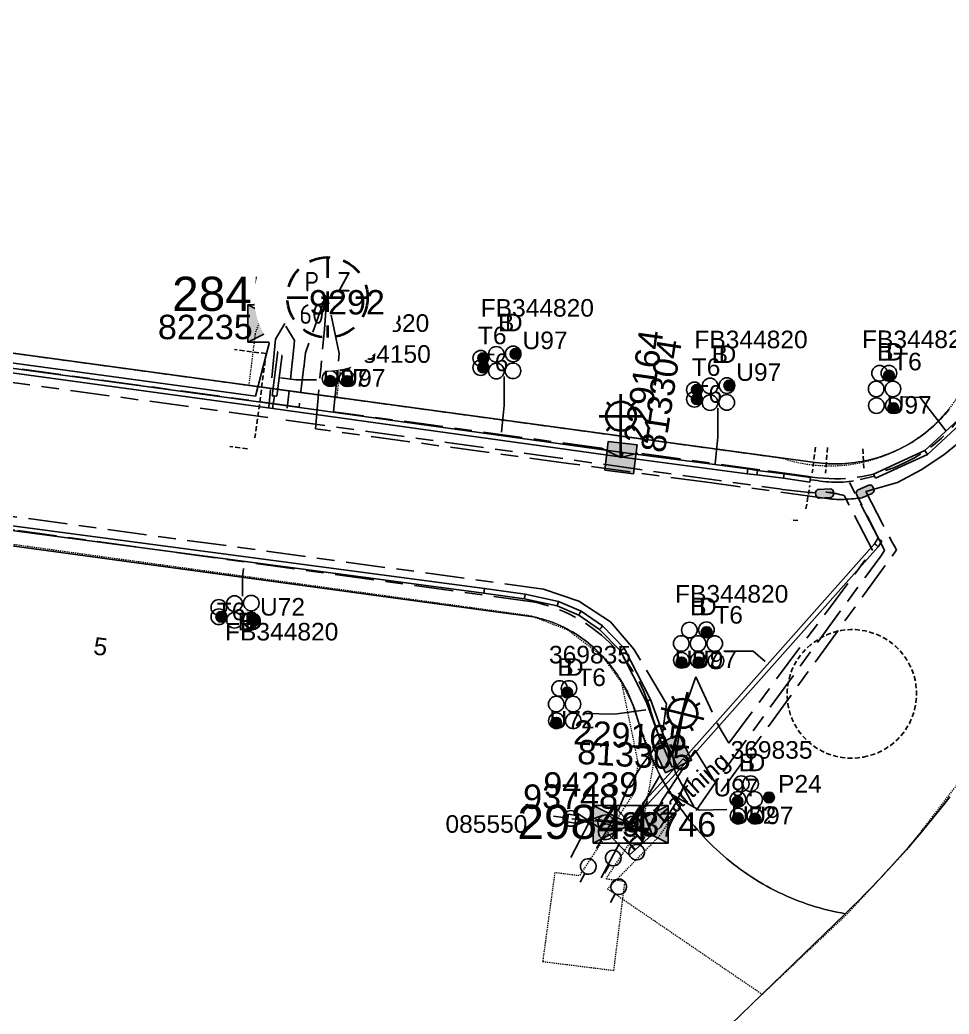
# Model space of a CAD drawing. Header units: metres. Extents: x -1 to 308408, y -2 to 6256973.
# Drawn here: x 307640.9 to 307736.1, y 6255202.2 to 6255304 of the extents above; entities that cross this region are included whole.
import ezdxf
from ezdxf.enums import TextEntityAlignment as Align

# ---------------------------------------------------------------- set-up
doc = ezdxf.new("R2010")
doc.units = ezdxf.units.M
for name, pattern in [('Cable Exist UG', [8.2, 4, -1.2, 1.8, -1.2]), ('Dash', [5, 3, -2]), ('DASHED', [0.75, 0.5, -0.25]), ('HIDDEN', [0.375, 0.25, -0.125]), ('HIDDEN2', [0.1875, 0.125, -0.0625])]:
    doc.linetypes.add(name, pattern=pattern)
doc.layers.get('0').update_dxf_attribs({"color": 6})
for name, color, linetype in [('_User DUCT CONFIGS', 7, 'Continuous'), ('Duct_SP_EXT', 7, 'Continuous'), ('Equip_HV_EXT', 7, 'Continuous'), ('Equip_LV_EXT', 7, 'Continuous'), ('Equip_SL_EXT', 7, 'Continuous'), ('Equip_SP_SL_EXT', 7, 'Continuous'), ('Mains_HV_EXT', 7, 'Continuous'), ('Mains_SL_EXT', 7, 'Continuous'), ('Services_SP_EXT', 7, 'Continuous'), ('Sub_SP_EXT', 7, 'Continuous'), ('SupportsUG_SP_LV_SL_EXT', 7, 'Continuous'), ('Trench_SP_EXT', 7, 'Continuous')]:
    doc.layers.add(name, color=color, linetype=linetype)
doc.layers.add('Cadastre Land Parcels_SP_EXT', color=9, linetype='Continuous', lineweight=5)
doc.layers.add('Cadastre Other Property_SP_EXT', color=9, linetype='HIDDEN', lineweight=5)
doc.layers.add('UNKNOWN_FEATURES', color=1, linetype='DASHED', plot=False)
doc.styles.add('COLUMN_LABEL', font='arial.ttf')
doc.styles.add('iecARIAL', font='arial.ttf', dxfattribs={"height": 2})
doc.styles.add('IESYMBOL1', font='isocp.shx')
doc.styles.add('POLE_LABEL', font='arial.ttf')
doc.styles.add('SLCP_LABEL', font='arial.ttf', dxfattribs={"height": 3.5})
doc.styles.get("Standard").update_dxf_attribs({"font": 'arial.ttf'})
doc.styles.add('SWITCH_LABEL', font='arial.ttf', dxfattribs={"height": 2.5})
doc.linetypes.add('Cable E UG', pattern='A,6,-0.5,["E",Standard,S=1.7,R=0,X=0.5,Y=-1],-2.9', length=9.4)

# ---------------------------------------------------------------- blocks, each defined once
blk = doc.blocks.new('SUB_PADMOUNT_EXT')
for points in [[(0, 0), (-3.84, 1.92), (-3.84, -1.92)], [(0, 0), (3.84, 1.92), (3.84, -1.92)]]:
    blk.add_hatch(color=256).paths.add_polyline_path(points)
for p, q in [((3.84, 1.92), (-3.84, -1.92)), ((-3.84, 1.92), (3.84, -1.92))]:
    blk.add_line(p, q)
blk.add_lwpolyline([(-3.84, -1.92), (3.84, -1.92), (3.84, 1.92), (-3.84, 1.92)], close=True)
for tag, height, flags, p in [('ASSET_NUM', 3.5, 8, (2, 2)), ('STREET_CODE', 0.2, 9, (1.5, 0)), ('CONSTRUCTED_VOLTAGE', 0.2, 9, (1.5, -0.2)), ('OPERATING_VOLTAGE', 0.2, 9, (1.5, -0.6)), ('ORIENTATION', 0.2, 9, (1.5, -0.8)), ('OWNED_BY', 0.2, 9, (1.5, -1)), ('NO_PHASES', 0.2, 9, (1.5, -0.4)), ('OPERATED_BY', 0.2, 9, (1.5, -1.2)), ('SECONDARY_VOLTAGE', 0.2, 9, (1.5, -1.6)), ('STATE', 0.2, 9, (1.5, -1.8)), ('MAINTAINED_BY', 0.2, 9, (1.5, -1.4)), ('PARENT', 0.2, 9, (1.5, -2)), ('SUBSTATION_TYPE', 0.2, 9, (1.5, -2.2)), ('STREETNAME', 0.2, 9, (1.5, -3)), ('USAGE', 0.2, 9, (1.5, -2.4)), ('LEGEND', 0.2, 9, (1.5, -2.6)), ('LOCATION', 0.2, 9, (1.5, -2.8)), ('SUBURB', 0.2, 9, (1.5, -3.2)), ('Z', 0.2, 1, (1.5, -3.6)), ('NOTES', 0.2, 9, (1.5, -3.4))]:
    blk.add_attdef(tag, text='', height=height, dxfattribs=dict(flags=flags)).set_placement(p, align=Align.MIDDLE_LEFT)
blk = doc.blocks.new('COLUMN_EXT')
blk.add_hatch(color=256).paths.add_polyline_path([(-1.49, 1.48), (-1.49, -1.49), (1.48, -1.49), (1.48, 1.48)])
blk.add_lwpolyline([(-1.49, -1.49), (1.48, -1.49), (1.48, 1.48), (-1.49, 1.48)], close=True)
for tag, height, style, flags, p in [('ASSET_NUM', 2.5, 'COLUMN_LABEL', 8, (2, 2)), ('STRUCTURE_PLANT_NUMBER', 0.2, 'POLE_LABEL', 9, (1.81, 0.03)), ('STREET_CODE', 0.2, 'COLUMN_LABEL', 9, (1.81, -0.2))]:
    blk.add_attdef(tag, text='', height=height, dxfattribs=dict(style=style, flags=flags)).set_placement(p, align=Align.MIDDLE_LEFT)
at = {"flags": 9}
for tag, p in [('COLUMN_TYPE', (1.81, -0.4)), ('OWNED_BY', (1.81, -0.6)), ('STATE', (1.81, -0.8)), ('USAGE', (1.81, -1)), ('STREETNAME', (1.81, -1.6)), ('SUBURB', (1.81, -1.8)), ('LEGEND', (1.81, -1.2)), ('LOCATION', (1.81, -1.4)), ('NOTES', (1.81, -2))]:
    blk.add_attdef(tag, text='', height=0.2, dxfattribs=at).set_placement(p, align=Align.MIDDLE_LEFT)
at = {"flags": 1}
blk.add_attdef('Z', (1.81, -2.35), '', height=0.2, dxfattribs=at)
blk = doc.blocks.new('DUCT_EXT')
blk.add_circle((0, 0.8), 0.8)
at = {"flags": 1}
blk.add_attdef('Z', (0, 0), '', height=0.2, dxfattribs=at)
at = {"flags": 9}
for tag, p in [('DUCT_CODE', (0, 0)), ('XSECT_TYPE', (0, -0.2)), ('STATE', (0, -0.6)), ('FB_REFERENCE', (0, -0.4)), ('NOTES', (0, -0.8))]:
    blk.add_attdef(tag, text='', height=0.2, dxfattribs=at).set_placement(p, align=Align.MIDDLE_LEFT)
blk = doc.blocks.new('SL_LANTERN_EXT')
at = {"lineweight": 40}
for p, q in [((0, 1.97), (0, 6.47)), ((-1.46, 5.68), (-1.06, 5.28)), ((1.46, 5.68), (1.06, 5.28)), ((-2.25, 4.22), (2.25, 4.22)), ((-1.46, 2.76), (-1.06, 3.16)), ((1.46, 2.76), (1.06, 3.16)), ((0, 0), (0, 2.72))]:
    blk.add_line(p, q, dxfattribs=at)
blk.add_circle((0, 4.22), 1.5, dxfattribs=at)
at = {"style": 'iecARIAL', "flags": 8}
blk.add_attdef('ASSET_NUM', (1.5, 1.5), '', height=2.5, dxfattribs=at)
for tag, p, height, flags in [('CONSTRUCTED_VOLTAGE', (0.98, -0.65), 0.2, 9), ('CONTROL_TYPE', (0.98, -0.85), 0.2, 9), ('LANTERN_PURPOSE', (0.98, -1.05), 0.2, 9), ('LNUMBER', (2.18, -3.25), 2.5, 8), ('OPERATING_VOLTAGE', (0.98, -1.65), 0.2, 9), ('ORIENTATION', (0.98, -1.85), 0.2, 9), ('OWNED_BY', (0.98, -2.05), 0.2, 9), ('LANTERN_TYPE', (0.98, -1.25), 0.2, 9), ('NO_PHASES', (0.98, -1.45), 0.2, 9), ('STATE', (0.98, -2.25), 0.2, 9), ('USAGE', (0.98, -2.45), 0.2, 9), ('CEXIST', (0.98, -2.65), 0.2, 9), ('CNEW', (0.98, -2.85), 0.2, 9), ('CNUMBER', (0.98, -3.05), 0.2, 9), ('CREMOVE', (0.98, -3.25), 0.2, 9), ('CREPLACE', (0.98, -3.45), 0.2, 9), ('LKINGHEIGHT', (0.98, -3.65), 0.2, 9), ('LBRACKET', (0.98, -3.85), 0.2, 9), ('LBRACKETVOCAB', (0.98, -4.05), 0.2, 9), ('LCATEGORY', (0.98, -4.25), 0.2, 9), ('LCHARGE1', (0.98, -4.45), 0.2, 9), ('LCHARGE1PERCENT', (0.98, -4.65), 0.2, 9), ('LCHARGE2', (0.98, -4.85), 0.2, 9), ('LCHARGE2PERCENT', (0.98, -5.05), 0.2, 9), ('LCHARGE3', (0.98, -5.25), 0.2, 9), ('LCHARGE3PERCENT', (0.98, -5.45), 0.2, 9), ('LEXIST', (0.98, -5.65), 0.2, 9), ('LLAMP', (0.98, -5.85), 0.2, 9), ('LLAMPVOCAB', (0.98, -6.05), 0.2, 9), ('LMAST', (0.98, -6.25), 0.2, 9), ('LMASTVOCAB', (0.98, -6.45), 0.2, 9), ('LNEW', (0.98, -6.65), 0.2, 9), ('LANTNUMBER', (0.98, -6.85), 0.2, 9), ('LOUTREACH', (0.98, -7.25), 0.2, 9), ('LOUTREACHVOCAB', (0.98, -7.45), 0.2, 9), ('LRATECODE', (0.98, -7.65), 0.2, 9), ('LREMOVE', (0.98, -7.85), 0.2, 9), ('LREPLACE', (0.98, -8.05), 0.2, 9), ('LTYPE', (0.98, -8.25), 0.2, 9), ('STREETNAME', (0.98, -9.25), 0.2, 9), ('LTYPEVOCAB', (0.98, -8.45), 0.2, 9), ('LEGEND', (0.98, -8.65), 0.2, 9), ('LOCATION', (0.98, -8.85), 0.2, 9), ('NOTES', (0.98, -9.05), 0.2, 9), ('SUBURB', (0.98, -9.45), 0.2, 1)]:
    blk.add_attdef(tag, p, '', height=height, dxfattribs=dict(flags=flags))
blk = doc.blocks.new('CCP_EXT')
at = {"flags": 9}
for tag, p in [('STATE', (0, -1.8)), ('USAGE', (0, -1.2)), ('LEGEND', (0, -1.4)), ('LIFE_SUPPORT', (0, -1.6)), ('NOTES', (0, -2))]:
    blk.add_attdef(tag, text='', height=0.2, dxfattribs=at).set_placement(p, align=Align.MIDDLE_LEFT)
blk.add_wipeout([(0, 0.57), (0.57, 0), (0, -0.57), (-0.57, 0)])
blk.add_lwpolyline([(-0.57, 0), (0, 0.57), (0.57, 0), (0, -0.57), (-0.57, 0)])
at = {"flags": 1}
blk.add_attdef('Z', (0, 0), '', height=0.2, dxfattribs=at)
at = {"flags": 9}
for tag, p in [('CCP_TYPE', (0, 0)), ('CONSTRUCTED_VOLTAGE', (0, -0.2)), ('OPERATING_VOLTAGE', (0, -0.6)), ('ORIENTATION', (0, -0.8)), ('OWNED_BY', (0, -1)), ('NO_PHASES', (0, -0.4))]:
    blk.add_attdef(tag, text='', height=0.2, dxfattribs=at).set_placement(p, align=Align.MIDDLE_LEFT)
blk = doc.blocks.new('HV_STJ_EXT')
h = blk.add_hatch(color=256)
edge = h.paths.add_edge_path()
edge.add_ellipse((-0.59, 0.13), major_axis=(0.226, 0.226), ratio=1, start_angle=45, end_angle=135)
edge.add_line((-0.91, 0.13), (-0.91, -0.13))
edge.add_ellipse((-0.59, -0.13), major_axis=(0.226, 0.226), ratio=1, start_angle=135, end_angle=225)
edge.add_line((-0.59, -0.45), (0.59, -0.45))
edge.add_ellipse((0.59, -0.13), major_axis=(-0.226, 0.226), ratio=1, start_angle=135, end_angle=225)
edge.add_line((0.91, -0.13), (0.91, 0.13))
edge.add_ellipse((0.59, 0.13), major_axis=(-0.226, 0.226), ratio=1, start_angle=225, end_angle=315)
edge.add_line((0.59, 0.45), (-0.59, 0.45))
blk.add_lwpolyline([(-0.91, 0.13), (-0.91, -0.13, 0.414214), (-0.59, -0.45), (0.59, -0.45, 0.414214), (0.91, -0.13), (0.91, 0.13, 0.414214), (0.59, 0.45), (-0.59, 0.45, 0.414214)], format="xyb", close=True)
for tag, flags, p in [('ORIENTATION', 9, (1.5, 0)), ('Z', 1, (1.5, -0.8)), ('USAGE', 9, (1.5, -0.2)), ('LEGEND', 9, (1.5, -0.4)), ('NOTES', 9, (1.5, -0.6))]:
    blk.add_attdef(tag, text='', height=0.2, dxfattribs=dict(flags=flags)).set_placement(p, align=Align.MIDDLE_LEFT)
blk = doc.blocks.new('LV_UG_DFUSE_CLOSED_EXT')
for points in [[(1, 0), (0, 0)], [(5.04, 0.73), (2.16, -0.72)], [(5.05, -0.71), (2.16, 0.72)], [(6.2, 0.01), (7.2, 0.01)]]:
    blk.add_lwpolyline(points)
for centre in [(1.8, 0), (5.4, 0.01)]:
    blk.add_circle(centre, 0.8)
at = {"flags": 9}
for tag, p in [('ACTUAL_STATUS', (0, 0)), ('CONSTRUCTED_VOLTAGE', (0, -0.2)), ('OPERATING_VOLTAGE', (0, -0.6)), ('ORIENTATION', (0, -0.8)), ('STATE', (0, -1)), ('NO_PHASES', (0, -0.4)), ('SWITCH_TYPE', (0, -1.2)), ('USAGE', (0, -1.4)), ('NOTES', (0, -1.6))]:
    blk.add_attdef(tag, text='', height=0.2, dxfattribs=at).set_placement(p, align=Align.MIDDLE_LEFT)
at = {"flags": 1}
blk.add_attdef('Z', (0, 0), '', height=0.2, dxfattribs=at)
blk = doc.blocks.new('SWG_HOLEC_SU_EXT')
blk.add_line((1.8, -2), (5.8, -2))
for points in [[(1, 0), (0, 0)], [(6.6, 0), (7.6, 0)]]:
    blk.add_lwpolyline(points)
for points in [[(1.8, -0.8, 1), (1.8, 0.8, 1)], [(5.8, -0.8, 1), (5.8, 0.8, 1)]]:
    blk.add_lwpolyline(points, format="xyb", close=True)
at = {"style": 'SWITCH_LABEL', "flags": 8}
blk.add_attdef('ASSET_NUM', text='', height=2.5, rotation=179.9544, dxfattribs=at).set_placement((-2.4, 0), align=Align.MIDDLE_LEFT)
at = {"flags": 1}
blk.add_attdef('Z', (0, 0), '', height=0.2, dxfattribs=at)
at = {"flags": 9}
for tag, p in [('ACTUAL_STATUS', (0, -0.4)), ('CONSTRUCTED_VOLTAGE', (0, -0.6)), ('OPERATING_VOLTAGE', (0, -1)), ('NO_PHASES', (0, -0.8)), ('ORIENTATION', (0, -1.2)), ('OWNED_BY', (0, -1.4)), ('STATE', (0, -1.8)), ('SWITCH_TYPE', (0, -2)), ('PARENT', (0, -1.6)), ('STREETNAME', (0, -2.6)), ('SUBURB', (0, -2.8)), ('USAGE', (0, -2.2)), ('LOCATION', (0, -2.4)), ('NOTES', (0, -3))]:
    blk.add_attdef(tag, text='', height=0.2, dxfattribs=at).set_placement(p, align=Align.MIDDLE_LEFT)
at = {"style": 'SWITCH_LABEL', "flags": 9}
blk.add_attdef('STREET_CODE', text='', height=0.2, dxfattribs=at).set_placement((0, -0.2), align=Align.MIDDLE_LEFT)
blk = doc.blocks.new('CABLE_LARGE_EXT')
h = blk.add_hatch(color=256)
edge = h.paths.add_edge_path()
edge.add_arc((0, 0.55), 0.55, 0, 360)
blk.add_circle((0, 0.55), 0.55)
at = {"flags": 1}
blk.add_attdef('Z', (0, 0), '', height=0.2, dxfattribs=at)
at = {"flags": 9}
for tag, p in [('COND_CODE', (0, 0)), ('STATE', (0, -0.4)), ('XSECT_SIZE', (0, -0.6)), ('FB_REFERENCE', (0, -0.2)), ('NOTES', (0, -0.8))]:
    blk.add_attdef(tag, text='', height=0.2, dxfattribs=at).set_placement(p, align=Align.MIDDLE_LEFT)
blk = doc.blocks.new('SLCP_ZELL_EXT')
blk.add_wipeout([(-0.24, 7.5), (-0.71, 7.47), (-1.17, 7.41), (-1.64, 7.32), (-2.09, 7.21), (-2.54, 7.06), (-2.98, 6.89), (-3.41, 6.69), (-3.82, 6.46), (-4.22, 6.21), (-4.6, 5.93), (-4.96, 5.63), (-5.31, 5.31), (-5.63, 4.96), (-5.93, 4.6), (-6.21, 4.22), (-6.46, 3.82), (-6.69, 3.41), (-6.89, 2.98), (-7.06, 2.54), (-7.21, 2.09), (-7.32, 1.64), (-7.41, 1.17), (-7.47, 0.71), (-7.5, 0.24), (-7.5, -0.24), (-7.47, -0.71), (-7.41, -1.17), (-7.32, -1.64), (-7.21, -2.09), (-7.06, -2.54), (-6.89, -2.98), (-6.69, -3.41), (-6.46, -3.82), (-6.21, -4.22), (-5.93, -4.6), (-5.63, -4.96), (-5.31, -5.31), (-4.96, -5.63), (-4.6, -5.93), (-4.22, -6.21), (-3.82, -6.46), (-3.41, -6.69), (-2.98, -6.89), (-2.54, -7.06), (-2.09, -7.21), (-1.64, -7.32), (-1.17, -7.41), (-0.71, -7.47), (-0.24, -7.5), (0.24, -7.5), (0.71, -7.47), (1.17, -7.41), (1.64, -7.32), (2.09, -7.21), (2.54, -7.06), (2.98, -6.89), (3.41, -6.69), (3.82, -6.46), (4.22, -6.21), (4.6, -5.93), (4.96, -5.63), (5.31, -5.31), (5.63, -4.96), (5.93, -4.6), (6.21, -4.22), (6.46, -3.82), (6.69, -3.41), (6.89, -2.98), (7.06, -2.54), (7.21, -2.09), (7.32, -1.64), (7.41, -1.17), (7.47, -0.71), (7.5, -0.24), (7.5, 0.24), (7.47, 0.71), (7.41, 1.17), (7.32, 1.64), (7.21, 2.09), (7.06, 2.54), (6.89, 2.98), (6.69, 3.41), (6.46, 3.82), (6.21, 4.22), (5.93, 4.6), (5.63, 4.96), (5.31, 5.31), (4.96, 5.63), (4.6, 5.93), (4.22, 6.21), (3.82, 6.46), (3.41, 6.69), (2.98, 6.89), (2.54, 7.06), (2.09, 7.21), (1.64, 7.32), (1.17, 7.41), (0.71, 7.47), (0.24, 7.5)])
at = {"linetype": 'Dash', "lineweight": 40, "ltscale": 0.7}
for p, q in [((0, 4.11), (0, -4.11)), ((-4.11, 0), (4.11, 0))]:
    blk.add_line(p, q, dxfattribs=at)
blk.add_circle((0, 0), 4.11, dxfattribs=at)
at = {"lineweight": 40, "style": 'IESYMBOL1'}
for s, p in [('P', (-1.6, 0)), ('Z', (1.7, 0)), ('60', (-1.61, -3.31))]:
    blk.add_text(s, height=2, dxfattribs=at).set_placement(p, align=Align.BOTTOM_CENTER)
at = {"style": 'SLCP_LABEL'}
for tag, height, flags, p in [('ASSET_NUM', 2.5, 8, (2, 2)), ('STREET_CODE', 0.2, 9, (0, -0.2))]:
    blk.add_attdef(tag, text='', height=height, dxfattribs=dict(at, flags=flags)).set_placement(p, align=Align.MIDDLE_LEFT)
at = {"flags": 1}
blk.add_attdef('Z', (0, 0), '', height=0.2, dxfattribs=at)
at = {"flags": 9}
for tag, p in [('CONSTRUCTED_VOLTAGE', (0, -0.4)), ('CONTROL_TYPE', (0, -0.6)), ('OPERATING_VOLTAGE', (0, -1)), ('NO_PHASES', (0, -0.8)), ('ORIENTATION', (0, -1.2)), ('OWNED_BY', (0, -1.4)), ('STATE', (0, -2)), ('USAGE', (0, -1.6)), ('LOCATION', (0, -1.8)), ('NOTES', (0, -2.2))]:
    blk.add_attdef(tag, text='', height=0.2, dxfattribs=at).set_placement(p, align=Align.MIDDLE_LEFT)

msp = doc.modelspace()

# ---------------------------------------------------------------- linework, layer by layer
at = {"layer": '_User DUCT CONFIGS'}
for points in [[(307690.52, 6255267.52), (307690.52, 6255264.53), (307690.23, 6255261.79)], [(307671.3, 6255267.18), (307669.23, 6255267.18), (307667.6, 6255267.38)], [(307731.18, 6255265.41), (307733.11, 6255265.34), (307735.75, 6255261.91)], [(307712.4, 6255264.27), (307712.4, 6255261.29), (307712.11, 6255258.55)], [(307663.72, 6255245.01), (307663.72, 6255246.95), (307663.84, 6255247.82)], [(307713.01, 6255239.35), (307716, 6255239.35), (307717.23, 6255238.32)], [(307698.6, 6255232.98), (307701.84, 6255232.92), (307705.03, 6255233.37)], [(307713.31, 6255223.13), (307710.48, 6255223.06), (307707.2, 6255224.95)]]:
    msp.add_lwpolyline(points, dxfattribs=at)
at = {"layer": 'Cadastre Land Parcels_SP_EXT', "linetype": 'Continuous'}
for points in [[(307588.42, 6255276.95), (307722.34, 6255258.7), (307722.68, 6255258.65), (307723.02, 6255258.62), (307723.37, 6255258.59), (307723.71, 6255258.57), (307724.05, 6255258.56), (307724.4, 6255258.56), (307724.74, 6255258.56), (307725.08, 6255258.57), (307725.08, 6255258.57), (307725.43, 6255258.59), (307725.77, 6255258.62), (307726.11, 6255258.65), (307726.45, 6255258.7), (307726.79, 6255258.75), (307727.13, 6255258.81), (307727.47, 6255258.87), (307727.8, 6255258.95), (307728.14, 6255259.03), (307728.47, 6255259.12), (307728.8, 6255259.22), (307729.12, 6255259.32), (307729.45, 6255259.43), (307729.77, 6255259.55), (307730.09, 6255259.68), (307730.4, 6255259.81), (307730.72, 6255259.95), (307731.03, 6255260.1), (307731.33, 6255260.26), (307731.64, 6255260.42), (307731.94, 6255260.59), (307732.23, 6255260.76), (307732.52, 6255260.95), (307732.81, 6255261.14), (307733.09, 6255261.33), (307733.37, 6255261.53), (307733.64, 6255261.74), (307733.91, 6255261.96), (307734.17, 6255262.18), (307734.43, 6255262.4), (307734.68, 6255262.64), (307734.93, 6255262.88), (307735.17, 6255263.12), (307735.4, 6255263.37), (307735.63, 6255263.62), (307735.86, 6255263.88), (307736.08, 6255264.15)], [(307736.08, 6255264.15), (307735.86, 6255263.88), (307735.63, 6255263.62), (307735.4, 6255263.37), (307735.17, 6255263.12), (307734.93, 6255262.88), (307734.68, 6255262.64), (307734.43, 6255262.4), (307734.17, 6255262.18), (307733.91, 6255261.96), (307733.64, 6255261.74), (307733.37, 6255261.53), (307733.09, 6255261.33), (307732.81, 6255261.14), (307732.52, 6255260.95), (307732.23, 6255260.76), (307731.94, 6255260.59), (307731.64, 6255260.42), (307731.33, 6255260.26), (307731.03, 6255260.1), (307730.72, 6255259.95), (307730.4, 6255259.81), (307730.09, 6255259.68), (307729.77, 6255259.55), (307729.45, 6255259.43), (307729.12, 6255259.32), (307728.8, 6255259.22), (307728.47, 6255259.12), (307728.14, 6255259.03), (307727.8, 6255258.95), (307727.47, 6255258.87), (307727.13, 6255258.81), (307726.79, 6255258.75), (307726.45, 6255258.7), (307726.11, 6255258.65), (307725.77, 6255258.62), (307725.43, 6255258.59), (307725.08, 6255258.57), (307724.74, 6255258.56), (307724.4, 6255258.56), (307724.05, 6255258.56), (307723.71, 6255258.57), (307723.37, 6255258.59), (307723.02, 6255258.62), (307722.68, 6255258.65), (307722.34, 6255258.7), (307588.42, 6255276.95)], [(307594.78, 6255256.35), (307689.9, 6255243.37), (307693.53, 6255242.88), (307693.84, 6255242.81), (307694.16, 6255242.73), (307694.47, 6255242.64), (307694.79, 6255242.55), (307695.1, 6255242.44), (307695.41, 6255242.33), (307695.71, 6255242.22), (307696.01, 6255242.09), (307696.31, 6255241.95), (307696.61, 6255241.81), (307696.91, 6255241.66), (307697.2, 6255241.5), (307697.49, 6255241.34), (307697.77, 6255241.17), (307698.05, 6255240.99), (307698.33, 6255240.8), (307698.6, 6255240.61), (307698.87, 6255240.41), (307699.13, 6255240.2), (307699.39, 6255239.98), (307699.64, 6255239.76), (307699.89, 6255239.54), (307700.14, 6255239.3), (307700.38, 6255239.06), (307700.61, 6255238.82), (307700.84, 6255238.56), (307701.07, 6255238.3), (307701.29, 6255238.04), (307701.5, 6255237.77), (307701.71, 6255237.5), (307701.91, 6255237.21), (307702.11, 6255236.93), (307702.29, 6255236.64), (307702.48, 6255236.34), (307702.66, 6255236.04), (307702.83, 6255235.74), (307702.99, 6255235.43), (307703.15, 6255235.11), (307703.3, 6255234.79), (307703.45, 6255234.47), (307703.58, 6255234.15), (307703.72, 6255233.82), (307703.84, 6255233.49), (307703.96, 6255233.15), (307704.07, 6255232.81), (307704.17, 6255232.47), (307704.27, 6255232.13), (307704.36, 6255231.78), (307704.44, 6255231.43), (307704.6, 6255230.97), (307704.76, 6255230.51), (307704.93, 6255230.05), (307705.11, 6255229.6), (307705.29, 6255229.15), (307705.48, 6255228.7), (307705.68, 6255228.26), (307705.88, 6255227.82), (307706.09, 6255227.39), (307706.31, 6255226.96), (307706.53, 6255226.53), (307706.76, 6255226.11), (307707, 6255225.69), (307707.24, 6255225.28), (307707.49, 6255224.87), (307707.74, 6255224.47), (307708, 6255224.07), (307708.27, 6255223.67), (307708.54, 6255223.28), (307708.82, 6255222.9), (307709.1, 6255222.52), (307709.39, 6255222.15), (307709.68, 6255221.78), (307709.99, 6255221.42), (307710.29, 6255221.06), (307710.6, 6255220.71), (307710.92, 6255220.37), (307711.24, 6255220.03), (307711.57, 6255219.7), (307711.9, 6255219.37), (307712.24, 6255219.05), (307712.58, 6255218.74), (307712.92, 6255218.43), (307713.28, 6255218.13), (307713.63, 6255217.84), (307713.99, 6255217.55), (307714.36, 6255217.27), (307714.72, 6255217), (307715.1, 6255216.73), (307715.47, 6255216.47), (307715.85, 6255216.22), (307716.24, 6255215.97), (307716.63, 6255215.73), (307717.02, 6255215.5), (307717.41, 6255215.28), (307717.81, 6255215.06), (307718.21, 6255214.85), (307718.62, 6255214.65), (307719.03, 6255214.46), (307719.44, 6255214.27), (307719.85, 6255214.09), (307720.27, 6255213.92), (307720.69, 6255213.76), (307721.11, 6255213.6), (307721.53, 6255213.45), (307721.96, 6255213.31), (307722.39, 6255213.18), (307722.82, 6255213.06), (307723.25, 6255212.94), (307723.69, 6255212.83), (307724.12, 6255212.73), (307724.56, 6255212.64), (307725, 6255212.56), (307725.43, 6255212.47), (307726.1, 6255213.13), (307726.77, 6255213.8), (307727.44, 6255214.47), (307728.1, 6255215.15), (307728.75, 6255215.83), (307729.4, 6255216.52), (307730.04, 6255217.21), (307730.67, 6255217.91), (307731.3, 6255218.61), (307731.93, 6255219.32), (307732.54, 6255220.03), (307733.16, 6255220.75), (307733.76, 6255221.48), (307734.36, 6255222.21), (307734.95, 6255222.94), (307735.54, 6255223.68), (307736.12, 6255224.43)], [(307705.18, 6255192.85), (307725.43, 6255212.47), (307725, 6255212.56), (307724.56, 6255212.64), (307724.12, 6255212.73), (307723.69, 6255212.83), (307723.25, 6255212.94), (307722.82, 6255213.06), (307722.39, 6255213.18), (307721.96, 6255213.31), (307721.53, 6255213.45), (307721.11, 6255213.6), (307720.69, 6255213.76), (307720.27, 6255213.92), (307719.85, 6255214.09), (307719.44, 6255214.27), (307719.03, 6255214.46), (307718.62, 6255214.65), (307718.21, 6255214.85), (307717.81, 6255215.06), (307717.41, 6255215.28), (307717.02, 6255215.5), (307716.63, 6255215.73), (307716.24, 6255215.97), (307715.85, 6255216.22), (307715.47, 6255216.47), (307715.1, 6255216.73), (307714.72, 6255217), (307714.36, 6255217.27), (307713.99, 6255217.55), (307713.63, 6255217.84), (307713.28, 6255218.13), (307712.92, 6255218.43), (307712.58, 6255218.74), (307712.24, 6255219.05), (307711.9, 6255219.37), (307711.57, 6255219.7), (307711.24, 6255220.03), (307710.92, 6255220.37), (307710.6, 6255220.71), (307710.29, 6255221.06), (307709.99, 6255221.42), (307709.68, 6255221.78), (307709.39, 6255222.15), (307709.1, 6255222.52), (307708.82, 6255222.9), (307708.54, 6255223.28), (307708.27, 6255223.67), (307708, 6255224.07), (307707.74, 6255224.47), (307707.49, 6255224.87), (307707.24, 6255225.28), (307707, 6255225.69), (307706.76, 6255226.11), (307706.53, 6255226.53), (307706.31, 6255226.96), (307706.09, 6255227.39), (307705.88, 6255227.82), (307705.68, 6255228.26), (307705.48, 6255228.7), (307705.29, 6255229.15), (307705.11, 6255229.6), (307704.93, 6255230.05), (307704.76, 6255230.51), (307704.6, 6255230.97), (307704.44, 6255231.43), (307704.36, 6255231.78), (307704.27, 6255232.13), (307704.17, 6255232.47), (307704.07, 6255232.81), (307703.96, 6255233.15), (307703.84, 6255233.49), (307703.72, 6255233.82), (307703.58, 6255234.15), (307703.45, 6255234.47), (307703.3, 6255234.79), (307703.15, 6255235.11), (307702.99, 6255235.43), (307702.83, 6255235.74), (307702.66, 6255236.04), (307702.48, 6255236.34), (307702.29, 6255236.64), (307702.11, 6255236.93), (307701.91, 6255237.21), (307701.71, 6255237.5), (307701.5, 6255237.77), (307701.29, 6255238.04), (307701.07, 6255238.3), (307700.84, 6255238.56), (307700.61, 6255238.82), (307700.38, 6255239.06), (307700.14, 6255239.3), (307699.89, 6255239.54), (307699.64, 6255239.76), (307699.39, 6255239.98), (307699.13, 6255240.2), (307698.87, 6255240.41), (307698.6, 6255240.61), (307698.33, 6255240.8), (307698.05, 6255240.99), (307697.77, 6255241.17), (307697.49, 6255241.34), (307697.2, 6255241.5), (307696.91, 6255241.66), (307696.61, 6255241.81), (307696.31, 6255241.95), (307696.01, 6255242.09), (307695.71, 6255242.22), (307695.41, 6255242.33), (307695.1, 6255242.44), (307694.79, 6255242.55), (307694.47, 6255242.64), (307694.16, 6255242.73), (307693.84, 6255242.81), (307693.53, 6255242.88), (307689.9, 6255243.37), (307594.78, 6255256.35)], [(307736.12, 6255224.43), (307735.54, 6255223.68), (307734.95, 6255222.94), (307734.36, 6255222.21), (307733.76, 6255221.48), (307733.16, 6255220.75), (307732.54, 6255220.03), (307731.93, 6255219.32), (307731.3, 6255218.61), (307730.67, 6255217.91), (307730.04, 6255217.21), (307729.4, 6255216.52), (307728.75, 6255215.83), (307728.1, 6255215.15), (307727.44, 6255214.47), (307726.77, 6255213.8), (307726.1, 6255213.13), (307725.43, 6255212.47), (307705.18, 6255192.85)]]:
    msp.add_lwpolyline(points, dxfattribs=at)
at = {"layer": 'Cadastre Other Property_SP_EXT', "linetype": 'HIDDEN2'}
msp.add_lwpolyline([(307673.38, 6255265.37), (307674.02, 6255270.22), (307674.02, 6255270.22, 0.414202), (307671.49, 6255274.01), (307671.49, 6255274.01), (307668.8, 6255274.36), (307668.8, 6255274.36, 0.414221), (307665.01, 6255271.83), (307665.01, 6255271.83), (307664.36, 6255266.6), (307673.38, 6255265.37)], format="xyb", close=True, dxfattribs=at)
at = {"layer": 'Duct_SP_EXT'}
for p, q in [((307666.81, 6255264.22), (307568.04, 6255277.76)), ((307666.87, 6255264.7), (307568.1, 6255278.23)), ((307667.37, 6255270.33), (307666.75, 6255265.54)), ((307667.85, 6255270.27), (307667.22, 6255265.48)), ((307667.37, 6255270.33), (307667.61, 6255270.3)), ((307667.85, 6255270.27), (307667.61, 6255270.3)), ((307666.75, 6255265.54), (307666.99, 6255265.51)), ((307667.22, 6255265.48), (307666.99, 6255265.51)), ((307666.81, 6255264.22), (307666.84, 6255264.46)), ((307666.81, 6255264.22), (307666.84, 6255264.46)), ((307666.87, 6255264.7), (307666.84, 6255264.46)), ((307666.87, 6255264.7), (307666.84, 6255264.46)), ((307702.67, 6255259.73), (307666.87, 6255264.7)), ((307702.6, 6255259.25), (307666.81, 6255264.22)), ((307737.84, 6255263.86), (307733.58, 6255259.93)), ((307738.16, 6255263.51), (307733.85, 6255259.53)), ((307702.6, 6255259.25), (307702.64, 6255259.49)), ((307702.6, 6255259.25), (307702.64, 6255259.49)), ((307702.67, 6255259.73), (307702.64, 6255259.49)), ((307702.67, 6255259.73), (307702.64, 6255259.49)), ((307715.46, 6255258.03), (307702.67, 6255259.73)), ((307733.58, 6255259.93), (307728.31, 6255257.51)), ((307733.85, 6255259.53), (307728.51, 6255257.08)), ((307733.58, 6255259.93), (307733.71, 6255259.73)), ((307733.85, 6255259.53), (307733.71, 6255259.73)), ((307715.4, 6255257.55), (307702.6, 6255259.25)), ((307715.4, 6255257.55), (307715.43, 6255257.79)), ((307716.38, 6255257.42), (307715.4, 6255257.55)), ((307715.46, 6255258.03), (307715.43, 6255257.79)), ((307716.44, 6255257.89), (307715.46, 6255258.03)), ((307716.38, 6255257.42), (307716.41, 6255257.65)), ((307716.38, 6255257.42), (307716.41, 6255257.65)), ((307719.1, 6255257.08), (307716.38, 6255257.42)), ((307716.38, 6255257.42), (307716.38, 6255257.42)), ((307716.44, 6255257.89), (307716.41, 6255257.65)), ((307716.44, 6255257.89), (307716.41, 6255257.65)), ((307719.16, 6255257.55), (307716.44, 6255257.89)), ((307716.44, 6255257.89), (307716.44, 6255257.89)), ((307719.16, 6255257.55), (307719.13, 6255257.32)), ((307721.88, 6255257.16), (307719.16, 6255257.55)), ((307728.31, 6255257.51), (307728.41, 6255257.29)), ((307719.1, 6255257.08), (307719.13, 6255257.32)), ((307721.81, 6255256.69), (307719.1, 6255257.08)), ((307721.81, 6255256.69), (307721.84, 6255256.93)), ((307721.88, 6255257.16), (307721.84, 6255256.93)), ((307728.51, 6255257.08), (307728.41, 6255257.29)), ((307621.47, 6255254.69), (307688.5, 6255245.78)), ((307621.41, 6255254.21), (307688.44, 6255245.3)), ((307709.13, 6255228.61), (307728.43, 6255250.36)), ((307728.43, 6255250.36), (307728.78, 6255250.91)), ((307728.43, 6255250.36), (307728.62, 6255250.22)), ((307728.81, 6255250.07), (307728.62, 6255250.22)), ((307728.78, 6255250.91), (307728.98, 6255250.78)), ((307728.81, 6255250.07), (307729.18, 6255250.65)), ((307729.18, 6255250.65), (307728.98, 6255250.78)), ((307709.49, 6255228.29), (307728.81, 6255250.07)), ((307688.44, 6255245.3), (307688.47, 6255245.54)), ((307688.44, 6255245.3), (307692.57, 6255244.74)), ((307688.5, 6255245.78), (307688.47, 6255245.54)), ((307688.5, 6255245.78), (307692.65, 6255245.22)), ((307692.65, 6255245.22), (307692.61, 6255244.98)), ((307692.65, 6255245.22), (307696.08, 6255244.46)), ((307692.57, 6255244.74), (307692.61, 6255244.98)), ((307692.57, 6255244.74), (307695.93, 6255244)), ((307695.93, 6255244), (307696, 6255244.23)), ((307696.08, 6255244.46), (307696, 6255244.23)), ((307696.08, 6255244.46), (307698.38, 6255243.47)), ((307695.93, 6255244), (307698.15, 6255243.05)), ((307698.15, 6255243.05), (307698.27, 6255243.26)), ((307698.38, 6255243.47), (307698.27, 6255243.26)), ((307698.38, 6255243.47), (307700.59, 6255241.95)), ((307698.15, 6255243.05), (307700.28, 6255241.58)), ((307700.28, 6255241.58), (307700.44, 6255241.77)), ((307700.28, 6255241.58), (307702.41, 6255239.39)), ((307700.59, 6255241.95), (307700.44, 6255241.77)), ((307700.59, 6255241.95), (307702.81, 6255239.67)), ((307702.41, 6255239.39), (307702.61, 6255239.53)), ((307702.41, 6255239.39), (307705.06, 6255234.21)), ((307702.81, 6255239.67), (307702.61, 6255239.53)), ((307702.81, 6255239.67), (307705.49, 6255234.43)), ((307705.06, 6255234.21), (307705.28, 6255234.32)), ((307705.06, 6255234.22), (307705.28, 6255234.32)), ((307705.06, 6255234.21), (307705.06, 6255234.22)), ((307705.06, 6255234.22), (307706.45, 6255230.38)), ((307705.49, 6255234.43), (307705.28, 6255234.32)), ((307705.5, 6255234.42), (307705.28, 6255234.32)), ((307705.49, 6255234.43), (307705.5, 6255234.42)), ((307705.5, 6255234.42), (307706.89, 6255230.55)), ((307706.45, 6255230.38), (307706.67, 6255230.46)), ((307706.45, 6255230.38), (307707.71, 6255227.49)), ((307706.89, 6255230.55), (307706.67, 6255230.46)), ((307706.89, 6255230.55), (307708.15, 6255227.68)), ((307704.63, 6255223.77), (307708.84, 6255228.35)), ((307704.98, 6255223.44), (307709.19, 6255228.02)), ((307708.84, 6255228.35), (307709.02, 6255228.19)), ((307709.19, 6255228.02), (307709.02, 6255228.19)), ((307709.13, 6255228.61), (307709.31, 6255228.45)), ((307709.49, 6255228.29), (307709.31, 6255228.45)), ((307707.71, 6255227.49), (307707.93, 6255227.58)), ((307708.15, 6255227.68), (307707.93, 6255227.58)), ((307704.63, 6255223.77), (307704.8, 6255223.6)), ((307704.98, 6255223.44), (307704.8, 6255223.6))]:
    msp.add_line(p, q, dxfattribs=at)
at = {"layer": 'Mains_HV_EXT', "linetype": 'Cable E UG'}
for points in [[(307429.23, 6255300.51), (307428.93, 6255297.67), (307428.93, 6255297.67), (307588.29, 6255275.96), (307665.04, 6255265.5), (307666.62, 6255271.58)], [(307706.89, 6255221.94), (307708.09, 6255223.81), (307709.32, 6255226.43)], [(307703.31, 6255218.47), (307706.51, 6255221.33), (307706.89, 6255221.94)], [(307701.11, 6255220.68), (307703.31, 6255218.47)]]:
    msp.add_lwpolyline(points, dxfattribs=at)
at = {"layer": 'Mains_HV_EXT', "linetype": 'Cable Exist UG'}
msp.add_lwpolyline([(307727.55, 6255255.71), (307730.78, 6255256.66), (307733.21, 6255257.94), (307735.53, 6255259.48), (307737.17, 6255260.82)], dxfattribs=at)
for points in [[(307703.51, 6255221.51), (307704.44, 6255223.19), (307704.44, 6255223.19), (307707.34, 6255228.15), (307708.27, 6255229.82), (307708.85, 6255233.09), (307710.13, 6255236.74), (307712.42, 6255231.78), (307713.5, 6255229.94), (307728.21, 6255249.71), (307725.31, 6255255.3), (307725.31, 6255255.3, 0.052746), (307723.43, 6255255.66)], [(307703.54, 6255221.31), (307705.04, 6255220.66), (307706.7, 6255224.1), (307710.08, 6255229.22), (307710.08, 6255229.22), (307712.72, 6255224.98), (307730.68, 6255249.74), (307730.68, 6255249.74, -0.009457), (307727.55, 6255255.71)]]:
    msp.add_lwpolyline(points, format="xyb", dxfattribs=at)
at = {"layer": 'Mains_SL_EXT', "linetype": 'Cable Exist UG'}
for points in [[(307738.42, 6255231.06), (307737.99, 6255232.98), (307737.99, 6255232.98, 0.022976), (307748.87, 6255252.17), (307748.87, 6255252.17), (307751.04, 6255256.2), (307751.04, 6255256.2), (307737.59, 6255263.77), (307737.59, 6255263.77, -0.289728), (307721.47, 6255257.3), (307721.47, 6255257.3), (307716.69, 6255257.94), (307704.2, 6255259.66), (307702.47, 6255259.21)], [(307707.72, 6255228.89), (307706.5, 6255230.15), (307705.72, 6255232.51), (307705.72, 6255232.51, 0.291415), (307693.42, 6255244.43), (307693.42, 6255244.43), (307640.4, 6255251.76), (307620.33, 6255254.42), (307619.11, 6255255.04)]]:
    msp.add_lwpolyline(points, format="xyb", dxfattribs=at)
at = {"layer": 'Trench_SP_EXT', "linetype": 'Cable Exist UG'}
for points in [[(307667.7, 6255270.89), (307669.51, 6255273.48)], [(307666.99, 6255265.54), (307666.84, 6255264.46)], [(307728.82, 6255250.9), (307725.87, 6255256.66)], [(307705.19, 6255224.01), (307703.85, 6255221.71)], [(307703.85, 6255221.71), (307699.53, 6255222.17)]]:
    msp.add_lwpolyline(points, dxfattribs=at)
msp.add_lwpolyline([(307728.41, 6255257.29), (307726.97, 6255256.94), (307726.97, 6255256.94, -0.106019), (307722.28, 6255256.9), (307722.28, 6255256.9), (307721.84, 6255256.93)], format="xyb", dxfattribs=at)
at = {"layer": 'UNKNOWN_FEATURES'}
for points in [[(307666.14, 6255269.85), (307662.89, 6255270.28)], [(307666.14, 6255269.85), (307665, 6255261.21)], [(307664.22, 6255260.1), (307662.44, 6255260.32)], [(307722.38, 6255260.26), (307722.05, 6255257.65)], [(307723.61, 6255260.22), (307723.42, 6255257.6)], [(307727.23, 6255260.08), (307727.34, 6255258.12)], [(307721.4, 6255253.94), (307721.81, 6255256.35)], [(307720.58, 6255252.76), (307719.81, 6255252.81)]]:
    msp.add_lwpolyline(points, dxfattribs=at)
msp.add_lwpolyline([(307721.83, 6255239.96, -1.315122), (307727.3, 6255228.52), (307727.3, 6255228.52, -0.782404), (307721.91, 6255240.04)], format="xyb", dxfattribs=at)

# ---------------------------------------------------------------- block references
at = {"layer": '_User DUCT CONFIGS'}
for name, p, rotation in [('DUCT_EXT', (307673.12, 6255269.02), 0.2598538369384188), ('DUCT_EXT', (307674.08, 6255269.02), 0.2598538369384188), ('DUCT_EXT', (307690.51, 6255269.78), 90.25985383724061), ('DUCT_EXT', (307692.23, 6255269.82), 90.25985383724061), ('DUCT_EXT', (307673.14, 6255268.12), 0.2598538369384188), ('DUCT_EXT', (307674.1, 6255268.12), 0.2598538369384188), ('DUCT_EXT', (307688.91, 6255269.38), 90.25985383724061), ('CABLE_LARGE_EXT', (307688.91, 6255269.38), 90), ('CABLE_LARGE_EXT', (307692.23, 6255269.82), 90), ('DUCT_EXT', (307688.91, 6255268.42), 90.25985383724061), ('CABLE_LARGE_EXT', (307688.91, 6255268.42), 90), ('DUCT_EXT', (307690.51, 6255268.07), 90.25985383724061), ('DUCT_EXT', (307692.21, 6255268.09), 90.25985383724061), ('DUCT_EXT', (307728.95, 6255267.04), 0.2598538369384188), ('DUCT_EXT', (307729.91, 6255267.04), 0.2598538369384188), ('DUCT_EXT', (307672.69, 6255266.5), 0.2598538369384188), ('DUCT_EXT', (307674.42, 6255266.49), 0.2598538369384188), ('DUCT_EXT', (307710.79, 6255266.14), 90.25985383724061), ('CABLE_LARGE_EXT', (307710.79, 6255266.14), 90), ('DUCT_EXT', (307712.39, 6255266.54), 90.25985383724061), ('DUCT_EXT', (307714.11, 6255266.58), 90.25985383724061), ('CABLE_LARGE_EXT', (307714.11, 6255266.58), 90), ('DUCT_EXT', (307728.6, 6255265.44), 0.2598538369384188), ('DUCT_EXT', (307730.31, 6255265.44), 0.2598538369384188), ('DUCT_EXT', (307710.79, 6255265.18), 90.25985383724061), ('CABLE_LARGE_EXT', (307710.79, 6255265.18), 90), ('DUCT_EXT', (307712.39, 6255264.83), 90.25985383724061), ('DUCT_EXT', (307714.1, 6255264.85), 90.25985383724061), ('DUCT_EXT', (307728.62, 6255263.73), 0.2598538369384188), ('DUCT_EXT', (307730.35, 6255263.72), 0.2598538369384188), ('DUCT_EXT', (307662.1, 6255243.85), 90.25985383724117), ('DUCT_EXT', (307663.7, 6255244.25), 90.25985383724117), ('DUCT_EXT', (307665.42, 6255244.29), 90.25985383724117), ('DUCT_EXT', (307662.1, 6255242.89), 90.25985383724117), ('CABLE_LARGE_EXT', (307662.1, 6255242.89), 90.0000000000002), ('DUCT_EXT', (307663.7, 6255242.54), 90.25985383724117), ('DUCT_EXT', (307665.4, 6255242.56), 90.25985383724117), ('CABLE_LARGE_EXT', (307665.4, 6255242.56), 90.0000000000002), ('DUCT_EXT', (307709.48, 6255240.73), 0.2598538369384188), ('DUCT_EXT', (307711.22, 6255240.76), 0.2598538369384188), ('DUCT_EXT', (307708.65, 6255239.35), 0.2598538369384188), ('DUCT_EXT', (307710.36, 6255239.35), 0.2598538369384188), ('DUCT_EXT', (307712.07, 6255239.34), 0.2598538369384188), ('DUCT_EXT', (307708.66, 6255237.64), 0.2598538369384188), ('DUCT_EXT', (307710.39, 6255237.63), 0.2598538369384188), ('DUCT_EXT', (307712.2, 6255237.57), 0.2598538369384188), ('DUCT_EXT', (307696.19, 6255234.74), 0.2598538369384188), ('DUCT_EXT', (307697.15, 6255234.74), 0.2598538369384188), ('CABLE_LARGE_EXT', (307697.51, 6255235.12), 90.0000000000002), ('DUCT_EXT', (307695.85, 6255233.14), 0.2598538369384188), ('DUCT_EXT', (307697.56, 6255233.14), 0.2598538369384188), ('DUCT_EXT', (307695.86, 6255231.44), 0.2598538369384188), ('DUCT_EXT', (307697.59, 6255231.43), 0.2598538369384188), ('DUCT_EXT', (307714.79, 6255224.98), 0.2598538369384188), ('DUCT_EXT', (307715.75, 6255224.98), 0.2598538369384188), ('DUCT_EXT', (307714.44, 6255223.38), 0.2598538369384188), ('DUCT_EXT', (307716.15, 6255223.38), 0.2598538369384188), ('DUCT_EXT', (307714.46, 6255221.67), 0.2598538369384188), ('DUCT_EXT', (307716.19, 6255221.66), 0.2598538369384188)]:
    msp.add_blockref(name, p, dxfattribs=dict(at, rotation=rotation))
for p in [(307673.12, 6255269.02), (307674.08, 6255269.02), (307673.14, 6255268.12), (307674.1, 6255268.12), (307672.69, 6255266.5), (307674.42, 6255266.49), (307729.91, 6255267.04), (307730.35, 6255263.72), (307711.24, 6255240.77), (307708.66, 6255237.66), (307710.41, 6255237.66), (307695.84, 6255231.48), (307717.62, 6255223.83), (307714.41, 6255223.41), (307714.44, 6255221.71), (307716.19, 6255221.66)]:
    msp.add_blockref('CABLE_LARGE_EXT', p, dxfattribs=at)
at = {"layer": 'Equip_HV_EXT'}
for p, rotation in [((307727.47, 6255255.71), 23.75494111724594), ((307723.31, 6255255.52), 2.256487495809568)]:
    msp.add_blockref('HV_STJ_EXT', p, dxfattribs=dict(at, rotation=rotation))
ref = msp.add_blockref('SWG_HOLEC_SU_EXT', (307704.91, 6255220.37), dxfattribs=dict(at, rotation=242.4879976325004))
ref.add_attrib('ASSET_NUM', '93746', dxfattribs={"layer": '0', "height": 2.5, "style": 'SWITCH_LABEL'}).set_placement((307702.51, 6255221.62), align=Align.MIDDLE_LEFT)
at = {"layer": 'Equip_SP_SL_EXT'}
ref = msp.add_blockref('SL_LANTERN_EXT', (307702.47, 6255259.21), dxfattribs=at)
ref.add_attrib('ASSET_NUM', '229164', dxfattribs={"layer": '0', "height": 2.5, "rotation": 82.074, "style": 'iecARIAL'}).set_placement((307703.97, 6255260.71), align=Align.MIDDLE_LEFT)
ref = msp.add_blockref('SL_LANTERN_EXT', (307707.74, 6255228.89), dxfattribs=dict(at, rotation=345.890656968951))
ref.add_attrib('ASSET_NUM', '229165', dxfattribs={"layer": '0', "height": 2.5, "rotation": 356.6031, "style": 'iecARIAL'}).set_placement((307709.24, 6255230.39), align=Align.MIDDLE_RIGHT)
at = {"layer": 'Services_SP_EXT', "rotation": 252.06294951013}
msp.add_blockref('CCP_EXT', (307670.34, 6255279.82), dxfattribs=at)
at = {"layer": 'Sub_SP_EXT'}
ref = msp.add_blockref('SUB_PADMOUNT_EXT', (307668.11, 6255272.93), dxfattribs=at)
ref.add_attrib('ASSET_NUM', '28450', dxfattribs={"layer": '0', "height": 3.5}).set_placement((307670.11, 6255273.18), align=Align.BOTTOM_RIGHT)
ref = msp.add_blockref('SUB_PADMOUNT_EXT', (307703.46, 6255221.63), dxfattribs=at)
ref.add_attrib('ASSET_NUM', '29844', dxfattribs={"layer": '0', "height": 3.5}).set_placement((307705.46, 6255221.88), align=Align.MIDDLE_RIGHT)
at = {"layer": 'SupportsUG_SP_LV_SL_EXT'}
ref = msp.add_blockref('COLUMN_EXT', (307702.47, 6255259.21), dxfattribs=dict(at, rotation=352.9260644761377))
ref.add_attrib('ASSET_NUM', '813304', dxfattribs={"layer": '0', "height": 2.5, "rotation": 81.27, "style": 'COLUMN_LABEL'}).set_placement((307704.47, 6255259.96), align=Align.TOP_LEFT)
ref = msp.add_blockref('COLUMN_EXT', (307707.72, 6255228.89), dxfattribs=dict(at, rotation=25.51098795211556))
ref.add_attrib('ASSET_NUM', '813305', dxfattribs={"layer": '0', "height": 2.5, "rotation": 356.6275, "style": 'COLUMN_LABEL'}).set_placement((307709.72, 6255229.64), align=Align.TOP_RIGHT)

# ---------------------------------------------------------------- texts
at = {"layer": '_User DUCT CONFIGS'}
for s, p in [('FB344820', (307688.1, 6255273.64)), ('FB344820', (307671.24, 6255272.08)), ('B', (307689.87, 6255272.13)), ('D', (307690.58, 6255272.13)), ('B', (307672.93, 6255271.03)), ('D', (307673.83, 6255271.04)), ('T6', (307687.82, 6255270.81)), ('T6', (307671.63, 6255270.11)), ('T6', (307674.5, 6255270.12)), ('U97', (307692.39, 6255270.31)), ('FB344820', (307709.98, 6255270.4)), ('FB344820', (307727.14, 6255270.42)), ('P1', (307671.73, 6255269.11)), ('T6', (307674.51, 6255269.22)), ('B', (307711.75, 6255268.89)), ('D', (307712.46, 6255268.89)), ('B', (307728.69, 6255269.13)), ('D', (307729.59, 6255269.14)), ('T6', (307688.01, 6255268.06)), ('T6', (307730.33, 6255268.14)), ('T6', (307709.71, 6255267.57)), ('U97', (307714.27, 6255267.06)), ('U97', (307671.94, 6255266.46)), ('U97', (307673.74, 6255266.46)), ('T6', (307709.89, 6255264.82)), ('U97', (307729.67, 6255263.7)), ('FB344820', (307708, 6255244.34)), ('T6', (307661.08, 6255242.54)), ('U72', (307665.51, 6255243.01)), ('B', (307709.55, 6255243.05)), ('D', (307710.45, 6255243.05)), ('B', (307663.21, 6255241.51)), ('D', (307663.92, 6255241.51)), ('T6', (307712.02, 6255242.19)), ('FB344820', (307661.93, 6255240.46)), ('369835', (307695.1, 6255238.11)), ('U97', (307707.98, 6255237.63)), ('U97', (307709.73, 6255237.63)), ('B', (307695.94, 6255236.84)), ('D', (307696.83, 6255236.84)), ('T6', (307697.99, 6255235.79)), ('U72', (307695.16, 6255231.45)), ('369835', (307713.69, 6255228.35)), ('B', (307714.53, 6255227.07)), ('D', (307715.43, 6255227.07)), ('U97', (307711.94, 6255224.49)), ('P24', (307718.55, 6255224.88)), ('U72', (307713.76, 6255221.68)), ('U97', (307715.51, 6255221.64))]:
    msp.add_text(s, height=1.8, dxfattribs=at).set_placement(p)
at = {"layer": 'Cadastre Land Parcels_SP_EXT'}
msp.add_text('5', height=1.8, rotation=352.7793, dxfattribs=at).set_placement((307648.38, 6255239.04))
at = {"layer": 'Cadastre Other Property_SP_EXT'}
for s, p in [('084150', (307674.61, 6255268.91)), ('085550', (307684.5, 6255220.76))]:
    msp.add_text(s, height=1.8, dxfattribs=at).set_placement(p)
at = {"layer": 'Mains_HV_EXT'}
msp.add_text('HV Earthing', height=1.8, rotation=41.8897, dxfattribs=at).set_placement((307703.67, 6255218.79))

# ---------------------------------------------------------------- next in the draw order: linework, layer by layer
at = {"layer": 'Cadastre Other Property_SP_EXT', "linetype": 'HIDDEN2'}
msp.add_lwpolyline([(307738.53, 6255268.49, -0.398404), (307719.06, 6255259.1), (307719.06, 6255259.1), (307533.56, 6255284.42), (307500.22, 6255288.96), (307421.6, 6255299.77), (307404.06, 6255304.04)], format="xyb", dxfattribs=at)
at = {"layer": 'Services_SP_EXT'}
msp.add_lwpolyline([(307668.11, 6255272.93), (307670.34, 6255279.82)], dxfattribs=at)

# ---------------------------------------------------------------- next in the draw order: block references
at = {"layer": 'Equip_HV_EXT'}
ref = msp.add_blockref('SWG_HOLEC_SU_EXT', (307667.17, 6255271.33), dxfattribs=dict(at, rotation=83.63798153988039))
ref.add_attrib('ASSET_NUM', '82235', dxfattribs={"layer": '0', "height": 2.5, "style": 'SWITCH_LABEL'}).set_placement((307664.77, 6255272.58), align=Align.MIDDLE_RIGHT)
ref = msp.add_blockref('SWG_HOLEC_SU_EXT', (307669.06, 6255271.21), dxfattribs=dict(at, rotation=83.6598081362355))
ref.add_attrib('ASSET_NUM', '83212', dxfattribs={"layer": '0', "height": 2.5, "style": 'SWITCH_LABEL'}).set_placement((307666.66, 6255272.46), align=Align.MIDDLE_LEFT)
at = {"layer": 'Equip_LV_EXT', "rotation": 73.27378467104585}
msp.add_blockref('LV_UG_DFUSE_CLOSED_EXT', (307668.34, 6255273.63), dxfattribs=at)
at = {"layer": 'Services_SP_EXT', "rotation": 36.00000006831309}
msp.add_blockref('CCP_EXT', (307697.43, 6255222.2), dxfattribs=at)

# ---------------------------------------------------------------- next in the draw order: linework, layer by layer
at = {"layer": 'Cadastre Other Property_SP_EXT', "linetype": 'HIDDEN2'}
msp.add_lwpolyline([(307391.03, 6255279.56), (307430.79, 6255274.6), (307497.25, 6255266.86), (307516.26, 6255265.33), (307546.6, 6255261.65), (307594.65, 6255256.62), (307693.26, 6255243), (307696.97, 6255241.57), (307700.54, 6255238.89), (307703.14, 6255235.27), (307704.76, 6255230.71), (307706.57, 6255226.28), (307708.48, 6255223.49), (307706.32, 6255220.33), (307701.1, 6255215.02), (307716.93, 6255204.22), (307725.62, 6255212.44), (307732, 6255219.31), (307741.79, 6255232.09)], dxfattribs=at)
msp.add_lwpolyline([(307702.48, 6255236.34), (307704.22, 6255227.85), (307703.64, 6255224.61), (307698.2, 6255216.35), (307695.69, 6255216.67), (307694.45, 6255207.57), (307701.74, 6255206.66), (307702.88, 6255215.77), (307700.94, 6255216.01), (307704.76, 6255221.86), (307705.81, 6255227.82), (307704.6, 6255230.97), (307703.72, 6255233.82), (307702.48, 6255236.34)], close=True, dxfattribs=at)
at = {"layer": 'Mains_HV_EXT', "linetype": 'Cable Exist UG'}
msp.add_lwpolyline([(307703.54, 6255221.55), (307702.19, 6255223.05), (307702.19, 6255223.05), (307703.14, 6255225.33), (307704.59, 6255227.69), (307705.64, 6255229.04), (307706.68, 6255230.69), (307707.14, 6255233.98), (307703.78, 6255239.57), (307701.38, 6255242.38), (307698.14, 6255244.5), (307694.53, 6255245.73), (307595.14, 6255259.33), (307572.45, 6255261.79), (307572.45, 6255261.79), (307571.85, 6255256.34), (307569.77, 6255256)], dxfattribs=at)
at = {"layer": 'Services_SP_EXT'}
msp.add_lwpolyline([(307703.46, 6255221.63), (307697.43, 6255222.2)], dxfattribs=at)

# ---------------------------------------------------------------- next in the draw order: block references
at = {"layer": 'Equip_HV_EXT'}
ref = msp.add_blockref('SWG_HOLEC_SU_EXT', (307701.78, 6255222.46), dxfattribs=dict(at, rotation=242.7284099566046))
ref.add_attrib('ASSET_NUM', '94239', dxfattribs={"layer": '0', "height": 2.5, "style": 'SWITCH_LABEL'}).set_placement((307699.38, 6255223.71), align=Align.BOTTOM_CENTER)
ref = msp.add_blockref('SWG_HOLEC_SU_EXT', (307704.56, 6255223.21), dxfattribs=dict(at, rotation=240.2686595836446))
ref.add_attrib('ASSET_NUM', '93748', dxfattribs={"layer": '0', "height": 2.5, "style": 'SWITCH_LABEL'}).set_placement((307702.16, 6255224.46), align=Align.MIDDLE_RIGHT)
at = {"layer": 'Equip_LV_EXT', "rotation": 172.8536900780683}
msp.add_blockref('LV_UG_DFUSE_CLOSED_EXT', (307702.7, 6255221.57), dxfattribs=at)

# ---------------------------------------------------------------- next in the draw order: block references
at = {"layer": 'Equip_SL_EXT'}
ref = msp.add_blockref('SLCP_ZELL_EXT', (307672.42, 6255275.61), dxfattribs=at)
ref.add_attrib('ASSET_NUM', '9292', dxfattribs={"layer": '0', "height": 2.5, "style": 'SLCP_LABEL'}).set_placement((307674.42, 6255276.36), align=Align.TOP_CENTER)

# ---------------------------------------------------------------- next in the draw order: linework, layer by layer
at = {"layer": 'Mains_HV_EXT', "linetype": 'Cable Exist UG'}
msp.add_lwpolyline([(307668.06, 6255272.95), (307667.11, 6255271.34), (307666.32, 6255263.32), (307666.32, 6255263.32), (307558.99, 6255277.95), (307504.93, 6255285.29), (307431.37, 6255295.31)], dxfattribs=at)
msp.add_lwpolyline([(307668.15, 6255272.67), (307669.06, 6255271.21), (307668.18, 6255263.05), (307668.18, 6255263.05), (307718.4, 6255256.03), (307718.4, 6255256.03, 0.020016), (307723.31, 6255255.52)], format="xyb", dxfattribs=at)
at = {"layer": 'Mains_SL_EXT', "linetype": 'Cable Exist UG'}
for points in [[(307672.26, 6255275.81), (307670.18, 6255269.93), (307670.18, 6255269.93), (307669.51, 6255264.38), (307669.51, 6255264.38), (307571.97, 6255277.68)], [(307702.47, 6255259.21), (307700.48, 6255260.16), (307700.48, 6255260.16), (307673.03, 6255263.9), (307673.63, 6255269.86), (307672.42, 6255275.61)]]:
    msp.add_lwpolyline(points, dxfattribs=at)
msp.add_lwpolyline([(307707.74, 6255228.89), (307708.03, 6255226.98), (307710.17, 6255223.05), (307712.92, 6255227.02), (307729.06, 6255249.11), (307729.44, 6255249.68), (307726.77, 6255255.05), (307726.77, 6255255.05, -0.087024), (307722.8, 6255255.12), (307722.8, 6255255.12), (307711.54, 6255256.63), (307697.11, 6255258.6), (307671.19, 6255262.15), (307672.1, 6255272.32), (307672.34, 6255275.73)], format="xyb", dxfattribs=at)

doc.saveas('drawing.dxf')
